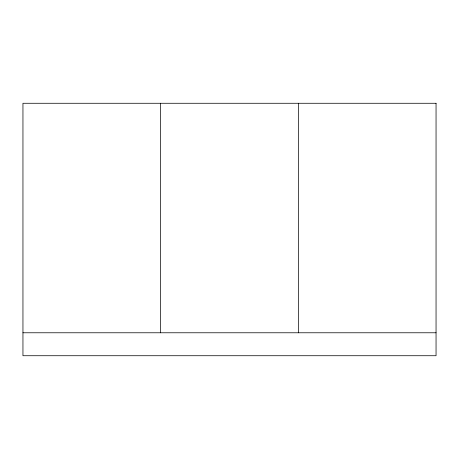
<?xml version="1.0" encoding="UTF-8"?>
<svg xmlns="http://www.w3.org/2000/svg" width="459" height="459" viewBox="0 0 459 459"><rect width="100%" height="100%" fill="white"/><g stroke="black" fill="none" stroke-linecap="round" stroke-linejoin="round"><path stroke-width="0.69" d="M22.95 332.775L436.05 332.775M298.35 103.275L298.35 332.775M160.65 103.275L160.65 332.775M436.05 103.275L22.95 103.275L22.95 355.725L436.05 355.725L436.05 103.275"/></g></svg>
